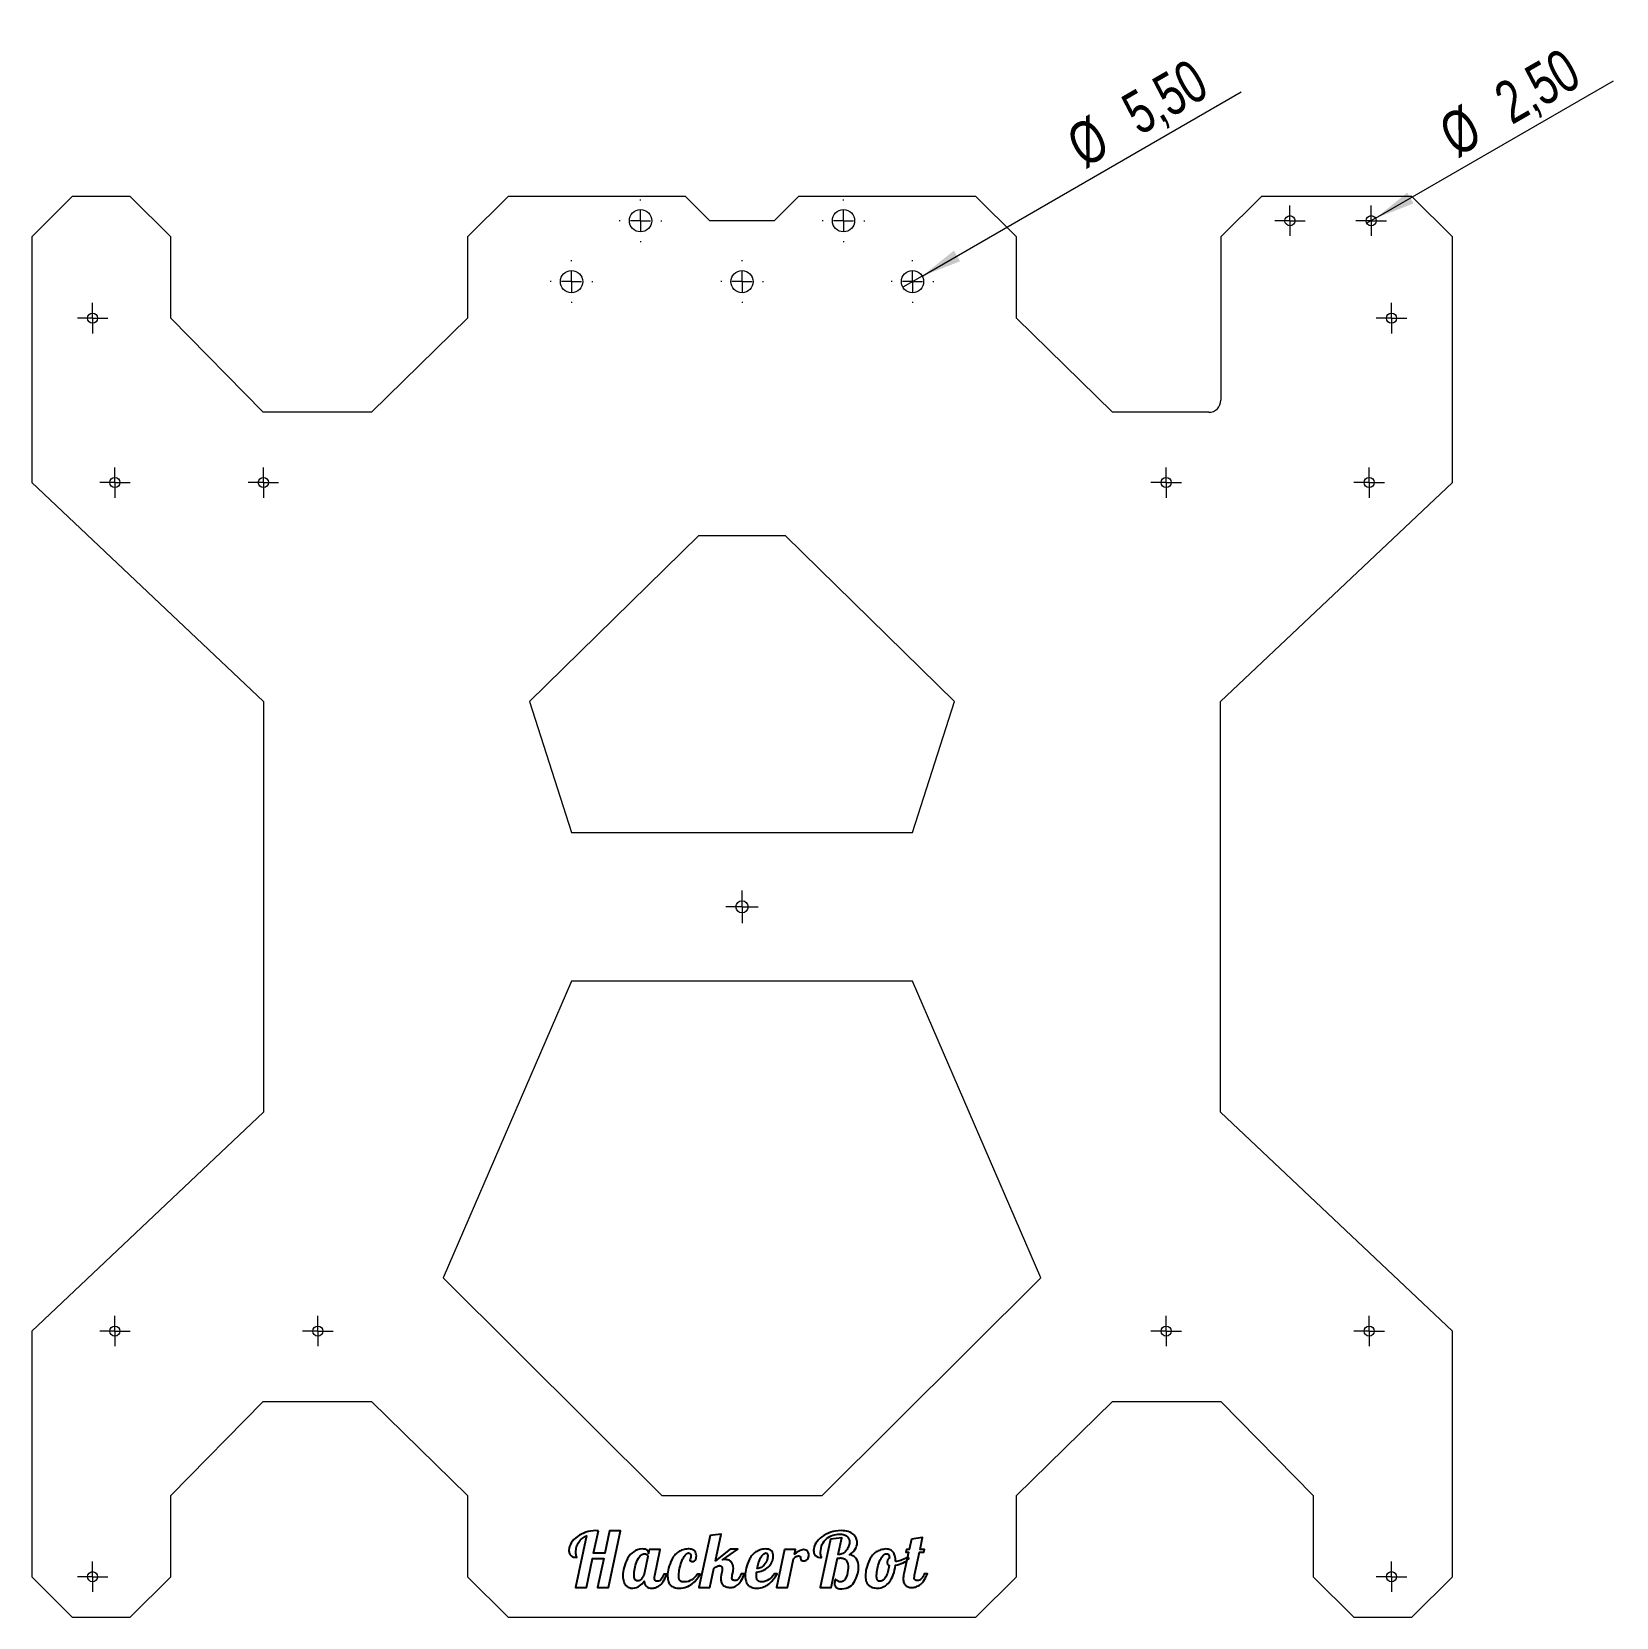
# Model space of a CAD drawing. Header units: millimetres. Extents: x 27 to 157, y 62 to 193.
import ezdxf

# ---------------------------------------------------------------- set-up
doc = ezdxf.new("R2010")
doc.units = ezdxf.units.MM
doc.styles.add('SLDTEXTSTYLE1', font='TXT', dxfattribs={"width": 0.75})
doc.dimstyles.new('SLDDIMSTYLE0', dxfattribs={"dimtxt": 3.5, "dimasz": 3.302, "dimexe": 0, "dimexo": 0.0625, "dimgap": 0.875, "dimtad": 1, "dimlfac": 3, "dimrnd": 1e-09, "dimzin": 12, "dimdsep": 46, "dimtxsty": 'SLDTEXTSTYLE1', "dimblk1": 'NONE', "dimsah": 1, "dimcen": 0, "dimadec": 0, "dimazin": 3, "dimtfac": 1, "dimtmove": 0, "dimatfit": 3, "dimldrblk": 'NONE', "dimfxl": 1, "dimfrac": 2, "dimtolj": 1, "dimtzin": 12, "dimarcsym": 0})

# ---------------------------------------------------------------- blocks, each defined once
blk = doc.blocks.new('_D')
at = {"color": 7, "linetype": 'Continuous', "lineweight": 0, "transparency": 16777216}
for q in [(156.53, 188.55), (136.27, 176.86)]:
    blk.add_line((136.99, 177.27), q, dxfattribs=at)
blk.add_solid([(136.99, 177.27), (140.11, 178.48), (139.6, 179.36)], dxfattribs=at)
at = {"color": 7, "linetype": 'Continuous', "lineweight": 0, "transparency": 16777216, "char_height": 3.5, "attachment_point": 1, "rotation": 30, "style": 'SLDTEXTSTYLE1'}
for s, insert in [('2,50', (146.43, 187.94)), ('%%c', (141.89, 185.26))]:
    blk.add_mtext(s, dxfattribs=dict(at, insert=insert))
blk = doc.blocks.new('_NONE')
blk = doc.blocks.new('_D_1')
at = {"color": 7, "linetype": 'Continuous', "lineweight": 0, "transparency": 16777216}
for q in [(125.96, 187.65), (98.17, 171.61)]:
    blk.add_line((99.76, 172.52), q, dxfattribs=at)
blk.add_solid([(99.76, 172.52), (102.87, 173.73), (102.36, 174.61)], dxfattribs=at)
at = {"color": 7, "linetype": 'Continuous', "lineweight": 0, "transparency": 16777216, "char_height": 3.5, "attachment_point": 1, "rotation": 30, "style": 'SLDTEXTSTYLE1'}
for s, insert in [('5,50', (115.85, 187.06)), ('%%c', (111.31, 184.38))]:
    blk.add_mtext(s, dxfattribs=dict(at, insert=insert))
blk = doc.blocks.new('SW_CENTERMARKSYMBOL_0')
at = {"color": 0, "linetype": 'Continuous', "lineweight": 0}
for p, q in [((0, 1.67), (0, 1.75)), ((-1.67, 0), (-1.75, 0)), ((0, 0), (-0.83, 0)), ((0, 0), (0, 0.83)), ((0, 0), (0, -0.83)), ((0, 0), (0.83, 0)), ((1.67, 0), (1.75, 0)), ((0, -1.67), (0, -1.75))]:
    blk.add_line(p, q, dxfattribs=at)
blk = doc.blocks.new('SW_CENTERMARKSYMBOL_1')
at = {"color": 0, "linetype": 'Continuous', "lineweight": 0}
for p, q in [((0, 1.67), (0, 1.75)), ((-1.67, 0), (-1.75, 0)), ((0, 0), (-0.83, 0)), ((0, 0), (0, 0.83)), ((0, 0), (0, -0.83)), ((0, 0), (0.83, 0)), ((1.67, 0), (1.75, 0)), ((0, -1.67), (0, -1.75))]:
    blk.add_line(p, q, dxfattribs=at)
blk = doc.blocks.new('SW_CENTERMARKSYMBOL_2')
at = {"color": 0, "linetype": 'Continuous', "lineweight": 0}
for p, q in [((0, 1.67), (0, 1.75)), ((-1.67, 0), (-1.75, 0)), ((0, 0), (-0.83, 0)), ((0, 0), (0, 0.83)), ((0, 0), (0, -0.83)), ((0, 0), (0.83, 0)), ((1.67, 0), (1.75, 0)), ((0, -1.67), (0, -1.75))]:
    blk.add_line(p, q, dxfattribs=at)
blk = doc.blocks.new('SW_CENTERMARKSYMBOL_3')
at = {"color": 0, "linetype": 'Continuous', "lineweight": 0}
for p, q in [((0, 1.67), (0, 1.75)), ((-1.67, 0), (-1.75, 0)), ((0, 0), (-0.83, 0)), ((0, 0), (0, 0.83)), ((0, 0), (0, -0.83)), ((0, 0), (0.83, 0)), ((1.67, 0), (1.75, 0)), ((0, -1.67), (0, -1.75))]:
    blk.add_line(p, q, dxfattribs=at)
blk = doc.blocks.new('SW_CENTERMARKSYMBOL_4')
at = {"color": 0, "linetype": 'Continuous', "lineweight": 0}
for p, q in [((0, 1.67), (0, 1.75)), ((-1.67, 0), (-1.75, 0)), ((0, 0), (-0.83, 0)), ((0, 0), (0, 0.83)), ((0, 0), (0, -0.83)), ((0, 0), (0.83, 0)), ((1.67, 0), (1.75, 0)), ((0, -1.67), (0, -1.75))]:
    blk.add_line(p, q, dxfattribs=at)
blk = doc.blocks.new('SW_CENTERMARKSYMBOL_5')
at = {"color": 0, "linetype": 'Continuous', "lineweight": 0}
for p, q in [((-0.83, 0), (-1.25, 0)), ((0, 0), (-0.83, 0)), ((0, 0.83), (0, 1.25)), ((0, 0), (0, 0.83)), ((0, 0), (0, -0.83)), ((0, 0), (0.83, 0)), ((0.83, 0), (1.25, 0)), ((0, -0.83), (0, -1.25))]:
    blk.add_line(p, q, dxfattribs=at)
blk = doc.blocks.new('SW_CENTERMARKSYMBOL_6')
at = {"color": 0, "linetype": 'Continuous', "lineweight": 0}
for p, q in [((-0.83, 0), (-1.25, 0)), ((0, 0), (-0.83, 0)), ((0, 0.83), (0, 1.25)), ((0, 0), (0, 0.83)), ((0, 0), (0, -0.83)), ((0, 0), (0.83, 0)), ((0.83, 0), (1.25, 0)), ((0, -0.83), (0, -1.25))]:
    blk.add_line(p, q, dxfattribs=at)
blk = doc.blocks.new('SW_CENTERMARKSYMBOL_7')
at = {"color": 0, "linetype": 'Continuous', "lineweight": 0}
for p, q in [((-0.83, 0), (-1.25, 0)), ((0, 0), (-0.83, 0)), ((0, 0.83), (0, 1.25)), ((0, 0), (0, 0.83)), ((0, 0), (0, -0.83)), ((0, 0), (0.83, 0)), ((0.83, 0), (1.25, 0)), ((0, -0.83), (0, -1.25))]:
    blk.add_line(p, q, dxfattribs=at)
blk = doc.blocks.new('SW_CENTERMARKSYMBOL_8')
at = {"color": 0, "linetype": 'Continuous', "lineweight": 0}
for p, q in [((0, 0.83), (0, 1.33)), ((-0.83, 0), (-1.33, 0)), ((0, 0), (-0.83, 0)), ((0, 0), (0, 0.83)), ((0, 0), (0, -0.83)), ((0, 0), (0.83, 0)), ((0.83, 0), (1.33, 0)), ((0, -0.83), (0, -1.33))]:
    blk.add_line(p, q, dxfattribs=at)
blk = doc.blocks.new('SW_CENTERMARKSYMBOL_9')
at = {"color": 0, "linetype": 'Continuous', "lineweight": 0}
for p, q in [((-0.83, 0), (-1.25, 0)), ((0, 0), (-0.83, 0)), ((0, 0.83), (0, 1.25)), ((0, 0), (0, 0.83)), ((0, 0), (0, -0.83)), ((0, 0), (0.83, 0)), ((0.83, 0), (1.25, 0)), ((0, -0.83), (0, -1.25))]:
    blk.add_line(p, q, dxfattribs=at)
blk = doc.blocks.new('SW_CENTERMARKSYMBOL_10')
at = {"color": 0, "linetype": 'Continuous', "lineweight": 0}
for p, q in [((-0.83, 0), (-1.25, 0)), ((0, 0), (-0.83, 0)), ((0, 0.83), (0, 1.25)), ((0, 0), (0, 0.83)), ((0, 0), (0, -0.83)), ((0, 0), (0.83, 0)), ((0.83, 0), (1.25, 0)), ((0, -0.83), (0, -1.25))]:
    blk.add_line(p, q, dxfattribs=at)
blk = doc.blocks.new('SW_CENTERMARKSYMBOL_11')
at = {"color": 0, "linetype": 'Continuous', "lineweight": 0}
for p, q in [((-0.83, 0), (-1.25, 0)), ((0, 0), (-0.83, 0)), ((0, 0.83), (0, 1.25)), ((0, 0), (0, 0.83)), ((0, 0), (0, -0.83)), ((0, 0), (0.83, 0)), ((0.83, 0), (1.25, 0)), ((0, -0.83), (0, -1.25))]:
    blk.add_line(p, q, dxfattribs=at)
blk = doc.blocks.new('SW_CENTERMARKSYMBOL_12')
at = {"color": 0, "linetype": 'Continuous', "lineweight": 0}
for p, q in [((-0.83, 0), (-1.25, 0)), ((0, 0), (-0.83, 0)), ((0, 0.83), (0, 1.25)), ((0, 0), (0, 0.83)), ((0, 0), (0, -0.83)), ((0, 0), (0.83, 0)), ((0.83, 0), (1.25, 0)), ((0, -0.83), (0, -1.25))]:
    blk.add_line(p, q, dxfattribs=at)
blk = doc.blocks.new('SW_CENTERMARKSYMBOL_13')
at = {"color": 0, "linetype": 'Continuous', "lineweight": 0}
for p, q in [((-0.83, 0), (-1.25, 0)), ((0, 0), (-0.83, 0)), ((0, 0.83), (0, 1.25)), ((0, 0), (0, 0.83)), ((0, 0), (0, -0.83)), ((0, 0), (0.83, 0)), ((0.83, 0), (1.25, 0)), ((0, -0.83), (0, -1.25))]:
    blk.add_line(p, q, dxfattribs=at)
blk = doc.blocks.new('SW_CENTERMARKSYMBOL_14')
at = {"color": 0, "linetype": 'Continuous', "lineweight": 0}
for p, q in [((-0.83, 0), (-1.25, 0)), ((0, 0), (-0.83, 0)), ((0, 0.83), (0, 1.25)), ((0, 0), (0, 0.83)), ((0, 0), (0, -0.83)), ((0, 0), (0.83, 0)), ((0.83, 0), (1.25, 0)), ((0, -0.83), (0, -1.25))]:
    blk.add_line(p, q, dxfattribs=at)
blk = doc.blocks.new('SW_CENTERMARKSYMBOL_15')
at = {"color": 0, "linetype": 'Continuous', "lineweight": 0}
for p, q in [((-0.83, 0), (-1.25, 0)), ((0, 0), (-0.83, 0)), ((0, 0.83), (0, 1.25)), ((0, 0), (0, 0.83)), ((0, 0), (0, -0.83)), ((0, 0), (0.83, 0)), ((0.83, 0), (1.25, 0)), ((0, -0.83), (0, -1.25))]:
    blk.add_line(p, q, dxfattribs=at)
blk = doc.blocks.new('SW_CENTERMARKSYMBOL_16')
at = {"color": 0, "linetype": 'Continuous', "lineweight": 0}
for p, q in [((-0.83, 0), (-1.25, 0)), ((0, 0), (-0.83, 0)), ((0, 0.83), (0, 1.25)), ((0, 0), (0, 0.83)), ((0, 0), (0, -0.83)), ((0, 0), (0.83, 0)), ((0.83, 0), (1.25, 0)), ((0, -0.83), (0, -1.25))]:
    blk.add_line(p, q, dxfattribs=at)
blk = doc.blocks.new('SW_CENTERMARKSYMBOL_17')
at = {"color": 0, "linetype": 'Continuous', "lineweight": 0}
for p, q in [((-0.83, 0), (-1.25, 0)), ((0, 0), (-0.83, 0)), ((0, 0.83), (0, 1.25)), ((0, 0), (0, 0.83)), ((0, 0), (0, -0.83)), ((0, 0), (0.83, 0)), ((0.83, 0), (1.25, 0)), ((0, -0.83), (0, -1.25))]:
    blk.add_line(p, q, dxfattribs=at)
blk = doc.blocks.new('SW_CENTERMARKSYMBOL_18')
at = {"color": 0, "linetype": 'Continuous', "lineweight": 0}
for p, q in [((-0.83, 0), (-1.25, 0)), ((0, 0), (-0.83, 0)), ((0, 0.83), (0, 1.25)), ((0, 0), (0, 0.83)), ((0, 0), (0, -0.83)), ((0, 0), (0.83, 0)), ((0.83, 0), (1.25, 0)), ((0, -0.83), (0, -1.25))]:
    blk.add_line(p, q, dxfattribs=at)
blk = doc.blocks.new('SW_CENTERMARKSYMBOL_19')
at = {"color": 0, "linetype": 'Continuous', "lineweight": 0}
for p, q in [((-0.83, 0), (-1.25, 0)), ((0, 0), (-0.83, 0)), ((0, 0.83), (0, 1.25)), ((0, 0), (0, 0.83)), ((0, 0), (0, -0.83)), ((0, 0), (0.83, 0)), ((0.83, 0), (1.25, 0)), ((0, -0.83), (0, -1.25))]:
    blk.add_line(p, q, dxfattribs=at)

msp = doc.modelspace()

# ---------------------------------------------------------------- linework, layer by layer
at = {"color": 7, "linetype": 'Continuous', "lineweight": 15}
for p, q in [((29.9644, 179.0642), (26.6311, 175.7309)), ((34.7251, 179.0642), (29.9644, 179.0642)), ((38.0584, 175.7309), (34.7251, 179.0642)), ((65.766, 179.0642), (62.4326, 175.7309)), ((80.3341, 179.0642), (65.766, 179.0642)), ((82.3341, 177.0642), (80.3341, 179.0642)), ((89.5948, 179.0642), (87.5948, 177.0642)), ((104.1629, 179.0642), (89.5948, 179.0642)), ((107.4963, 175.7309), (104.1629, 179.0642)), ((127.6253, 179.0642), (124.292, 175.7309)), ((139.9644, 179.0642), (127.6253, 179.0642)), ((143.2978, 175.7309), (139.9644, 179.0642)), ((87.5948, 177.0642), (82.3341, 177.0642)), ((26.6311, 175.7309), (26.6311, 155.5642)), ((38.0584, 169.0642), (38.0584, 175.7309)), ((62.4326, 175.7309), (62.4326, 169.0642)), ((107.4963, 169.0642), (107.4963, 175.7309)), ((124.292, 175.7309), (124.292, 162.3333)), ((143.2978, 155.5642), (143.2978, 175.7309)), ((45.6369, 161.3333), (38.0584, 169.0642)), ((62.4326, 169.0642), (54.5462, 161.3333)), ((115.3826, 161.3333), (107.4963, 169.0642)), ((54.5462, 161.3333), (45.6369, 161.3333)), ((123.292, 161.3333), (115.3826, 161.3333)), ((26.6311, 155.5642), (45.658, 137.6012)), ((124.2709, 137.6012), (143.2978, 155.5642)), ((81.3808, 151.1919), (67.5168, 137.6012)), ((88.5481, 151.1919), (81.3808, 151.1919)), ((102.4121, 137.6012), (88.5481, 151.1919)), ((45.658, 137.6012), (45.658, 103.8605)), ((67.5168, 137.6012), (70.9644, 126.8265)), ((98.9644, 126.8265), (102.4121, 137.6012)), ((124.2709, 103.8605), (124.2709, 137.6012)), ((70.9644, 126.8265), (98.9644, 126.8265)), ((70.9644, 114.6352), (60.4138, 90.2698)), ((98.9644, 114.6352), (70.9644, 114.6352)), ((109.515, 90.2698), (98.9644, 114.6352)), ((45.658, 103.8605), (26.6311, 85.8975)), ((143.2978, 85.8975), (124.2709, 103.8605)), ((60.4138, 90.2698), (78.3825, 72.3975)), ((91.5464, 72.3975), (109.515, 90.2698)), ((26.6311, 85.8975), (26.6311, 65.7309)), ((143.2978, 65.7309), (143.2978, 85.8975)), ((38.0584, 72.3975), (45.6369, 80.1284)), ((45.6369, 80.1284), (54.5462, 80.1284)), ((54.5462, 80.1284), (62.4326, 72.3975)), ((107.4963, 72.3975), (115.3826, 80.1284)), ((115.3826, 80.1284), (124.292, 80.1284)), ((124.292, 80.1284), (131.8705, 72.3975)), ((38.0584, 65.7309), (38.0584, 72.3975)), ((62.4326, 72.3975), (62.4326, 65.7309)), ((78.3825, 72.3975), (91.5464, 72.3975)), ((107.4963, 65.7309), (107.4963, 72.3975)), ((131.8705, 72.3975), (131.8705, 65.7309)), ((26.6311, 65.7309), (29.9644, 62.3975)), ((34.7251, 62.3975), (38.0584, 65.7309)), ((62.4326, 65.7309), (65.766, 62.3975)), ((104.1629, 62.3975), (107.4963, 65.7309)), ((131.8705, 65.7309), (135.2038, 62.3975)), ((139.9644, 62.3975), (143.2978, 65.7309)), ((29.9644, 62.3975), (34.7251, 62.3975)), ((65.766, 62.3975), (104.1629, 62.3975)), ((135.2038, 62.3975), (139.9644, 62.3975))]:
    msp.add_line(p, q, dxfattribs=at)
at = {"color": 7, "linetype": 'Continuous', "flags": 128}
for points in [[(73.1783, 69.5005), (73.0559, 69.5082), (72.9287, 69.5118), (72.9287, 69.5118), (72.7267, 69.4991), (72.5293, 69.473), (72.3363, 69.4324), (72.1487, 69.3774), (71.9665, 69.3089), (71.7889, 69.2268), (71.6167, 69.1303), (71.4489, 69.0194), (71.2938, 68.8995), (71.1577, 68.7741), (71.0413, 68.6434), (70.9448, 68.5072), (70.8673, 68.3665), (70.8087, 68.2204), (70.7699, 68.0689), (70.751, 67.912), (70.751, 67.912), (70.7537, 67.8327), (70.7618, 67.7596), (70.7753, 67.6929), (70.7933, 67.6316), (70.8177, 67.5766), (70.8465, 67.5279), (70.8799, 67.4846), (70.9196, 67.4476), (71.0134, 67.3881), (71.1261, 67.3466), (71.2569, 67.3223), (71.4074, 67.3151), (71.4074, 67.3151), (71.4011, 67.3349), (71.3912, 67.3601), (71.3786, 67.3908), (71.3615, 67.4278), (71.3452, 67.4765), (71.3335, 67.5432), (71.3254, 67.6289), (71.3209, 67.7335), (71.3209, 67.7335), (71.3254, 67.8534), (71.3362, 67.9697), (71.3542, 68.0807), (71.3795, 68.1871), (71.412, 68.289), (71.4516, 68.3864), (71.4976, 68.4783), (71.5508, 68.5667), (71.6103, 68.6497), (71.6762, 68.7272), (71.7483, 68.7994), (71.8259, 68.8661), (71.9088, 68.9283), (71.9972, 68.9842), (72.0919, 69.0356), (72.1929, 69.0816), (72.1929, 69.0816), (71.2903, 64.8451), (71.2903, 64.8451), (72.1873, 64.8451), (72.1873, 64.8451), (72.6859, 67.2114), (72.6859, 67.2114), (73.6022, 67.2114), (73.6022, 67.2114), (73.1036, 64.8451), (73.1036, 64.8451), (74.0011, 64.8451), (74.0011, 64.8451), (74.9922, 69.5005), (74.9922, 69.5005), (74.0946, 69.5005), (74.0946, 69.5005), (73.6957, 67.6658), (73.6957, 67.6658), (72.7794, 67.6658), (72.7794, 67.6658), (73.1784, 69.5005)], [(83.9926, 67.9815), (82.7897, 67.0368), (82.7897, 67.0368), (83.2572, 69.2241), (83.2572, 69.2241), (82.3347, 69.0998), (82.3347, 69.0998), (81.4309, 64.8379), (81.4309, 64.8379), (82.3285, 64.8379), (82.3285, 64.8379), (82.6526, 66.4034), (82.6526, 66.4034), (82.7151, 66.4557), (82.7764, 66.5026), (82.836, 66.5422), (82.8946, 66.5747), (82.9514, 66.6009), (83.0073, 66.6198), (83.0614, 66.6324), (83.1137, 66.6378), (83.1137, 66.6378), (83.1687, 66.6297), (83.2156, 66.6135), (83.2544, 66.5882), (83.2868, 66.5549), (83.3103, 66.5116), (83.3274, 66.4611), (83.3364, 66.4016), (83.3373, 66.333), (83.3373, 66.333), (83.3319, 66.2212), (83.313, 66.0986), (83.313, 66.0986), (83.2634, 65.852), (83.2634, 65.852), (83.2372, 65.6801), (83.2273, 65.5223), (83.2273, 65.5223), (83.2318, 65.4412), (83.2418, 65.3663), (83.258, 65.2951), (83.2805, 65.2302), (83.3085, 65.1697), (83.3427, 65.1147), (83.3833, 65.0651), (83.4293, 65.02), (83.4816, 64.9804), (83.5393, 64.9452), (83.6034, 64.9154), (83.6737, 64.8911), (83.7504, 64.8722), (83.8324, 64.8577), (83.9208, 64.8487), (84.0146, 64.8451), (84.0146, 64.8451), (84.0723, 64.8424), (84.1336, 64.846), (84.1976, 64.8577), (84.2653, 64.8767), (84.3347, 64.9019), (84.4077, 64.9353), (84.4835, 64.975), (84.5628, 65.0228), (84.6422, 65.0823), (84.7207, 65.1589), (84.7973, 65.2518), (84.8731, 65.3627), (84.947, 65.4899), (85.02, 65.6333), (85.0913, 65.7947), (85.1616, 65.9723), (85.1616, 65.9723), (84.9003, 65.9726), (84.9003, 65.9726), (84.8505, 65.8533), (84.7991, 65.746), (84.745, 65.6522), (84.6891, 65.5701), (84.6269, 65.5034), (84.5547, 65.4556), (84.4709, 65.4258), (84.3762, 65.415), (84.3762, 65.415), (84.3113, 65.4204), (84.2571, 65.434), (84.2139, 65.4547), (84.1823, 65.4845), (84.1598, 65.5196), (84.1435, 65.5593), (84.1345, 65.6017), (84.1327, 65.6486), (84.1327, 65.6486), (84.1435, 65.7523), (84.1643, 65.8515), (84.1643, 65.8515), (84.2333, 66.169), (84.2333, 66.169), (84.249, 66.2915), (84.2535, 66.4097), (84.2535, 66.4097), (84.2436, 66.5576), (84.2121, 66.6937), (84.1589, 66.8164), (84.084, 66.9264), (84.0389, 66.9751), (83.9875, 67.0175), (83.9316, 67.0535), (83.8703, 67.0842), (83.8027, 67.1076), (83.7296, 67.1257), (83.6521, 67.1365), (83.5682, 67.1419), (83.5682, 67.1419), (83.4654, 67.1347), (83.3626, 67.1176), (83.3626, 67.1176), (84.6097, 67.9815), (84.6097, 67.9815), (83.9926, 67.9815)], [(92.2338, 68.8079), (91.386, 64.8379), (91.386, 64.8379), (92.2837, 64.8379), (92.2837, 64.8379), (92.7952, 67.2501), (92.7952, 67.2501), (92.8802, 67.2582), (92.9614, 67.2637), (93.0317, 67.2673), (93.0813, 67.2682), (93.0813, 67.2682), (93.1625, 67.2628), (93.2364, 67.2501), (93.305, 67.2312), (93.3663, 67.2059), (93.4213, 67.1726), (93.47, 67.1329), (93.5124, 67.0869), (93.5485, 67.0337), (93.6053, 66.9138), (93.6458, 66.7794), (93.6684, 66.6315), (93.6738, 66.4683), (93.6738, 66.4683), (93.6639, 66.269), (93.6368, 66.0742), (93.5917, 65.883), (93.5295, 65.6955), (93.4907, 65.608), (93.4457, 65.5314), (93.3952, 65.4664), (93.3383, 65.4114), (93.2752, 65.3672), (93.2067, 65.3339), (93.1318, 65.3113), (93.0507, 65.2996), (93.0507, 65.2996), (92.9984, 65.3023), (92.947, 65.3122), (92.8965, 65.3285), (92.8469, 65.3519), (92.7964, 65.3835), (92.745, 65.424), (92.69, 65.4727), (92.6341, 65.5305), (92.6341, 65.5305), (92.598, 65.4249), (92.5727, 65.3294), (92.5583, 65.2446), (92.5538, 65.1688), (92.5538, 65.1688), (92.5601, 65.1057), (92.5718, 65.0471), (92.589, 64.9948), (92.6124, 64.947), (92.6413, 64.9055), (92.6755, 64.8695), (92.7152, 64.8379), (92.7612, 64.8126), (92.8595, 64.7739), (92.9605, 64.7468), (93.0633, 64.7324), (93.1688, 64.7297), (93.1688, 64.7297), (93.3537, 64.7522), (93.5232, 64.7919), (93.6792, 64.8487), (93.8208, 64.9245), (93.947, 65.0164), (94.0589, 65.1265), (94.1572, 65.2536), (94.2401, 65.3988), (94.3114, 65.5512), (94.3727, 65.7), (94.4241, 65.8461), (94.4656, 65.9895), (94.4971, 66.1292), (94.5188, 66.2663), (94.5305, 66.3998), (94.5323, 66.5305), (94.5323, 66.5305), (94.5233, 66.71), (94.4917, 66.8777), (94.4385, 67.0337), (94.3628, 67.178), (94.3159, 67.2438), (94.2627, 67.3042), (94.2022, 67.3583), (94.1355, 67.4061), (94.0607, 67.4485), (93.9795, 67.4846), (93.8911, 67.5143), (93.7964, 67.5378), (93.7964, 67.5378), (93.9389, 67.6325), (94.0643, 67.738), (94.1698, 67.8543), (94.2581, 67.9815), (94.3276, 68.1149), (94.3772, 68.2502), (94.4069, 68.3873), (94.4169, 68.527), (94.4169, 68.527), (94.4124, 68.6244), (94.3979, 68.7182), (94.3736, 68.8093), (94.3393, 68.8968), (94.2942, 68.9806), (94.2383, 69.0609), (94.1734, 69.1375), (94.0976, 69.2115), (94.012, 69.2791), (93.9146, 69.3377), (93.8055, 69.3882), (93.6855, 69.4297), (93.5548, 69.4631), (93.4123, 69.4883), (93.259, 69.5046), (93.094, 69.5118), (93.094, 69.5118), (92.8703, 69.4991), (92.6539, 69.4721), (92.4465, 69.4315), (92.2472, 69.3765), (92.0551, 69.3062), (91.8721, 69.2223), (91.6962, 69.1249), (91.5294, 69.0122), (91.3761, 68.8895), (91.2417, 68.7615), (91.1272, 68.6271), (91.0325, 68.4874), (90.9568, 68.3413), (90.9009, 68.1889), (90.8639, 68.0311), (90.8467, 67.8678), (90.8467, 67.8678), (90.8504, 67.7948), (90.8585, 67.7263), (90.8729, 67.664), (90.8918, 67.6072), (90.9171, 67.5558), (90.9468, 67.5098), (90.982, 67.4693), (91.0226, 67.4341), (91.1173, 67.3782), (91.2291, 67.3394), (91.3581, 67.316), (91.5032, 67.3096), (91.5032, 67.3096), (91.4969, 67.3286), (91.487, 67.3529), (91.4735, 67.3827), (91.4572, 67.4179), (91.441, 67.4657), (91.4293, 67.5315), (91.4212, 67.6153), (91.4167, 67.7181), (91.4167, 67.7181), (91.4311, 67.9039), (91.4591, 68.078), (91.5005, 68.2385), (91.5573, 68.3882), (91.6268, 68.5243), (91.7106, 68.6488), (91.808, 68.7606), (91.9199, 68.8598), (92.0398, 68.9473), (92.1633, 69.023), (92.2905, 69.0861), (92.4203, 69.1384), (92.5529, 69.179), (92.6882, 69.2079), (92.827, 69.225), (92.9695, 69.2304), (92.9695, 69.2304), (93.075, 69.2259), (93.1733, 69.2151), (93.2635, 69.198), (93.3465, 69.1754), (93.4213, 69.1475), (93.4889, 69.1132), (93.5485, 69.0735), (93.6008, 69.0275), (93.6458, 68.9779), (93.6846, 68.9256), (93.718, 68.8706), (93.7441, 68.8138), (93.7649, 68.7534), (93.7793, 68.6912), (93.7874, 68.6262), (93.7892, 68.5586), (93.7892, 68.5586), (93.7829, 68.4675), (93.7694, 68.3773), (93.7486, 68.2899), (93.7198, 68.2042), (93.6828, 68.1203), (93.6395, 68.0383), (93.5881, 67.958), (93.5286, 67.8796), (93.4637, 67.8065), (93.3943, 67.7425), (93.3212, 67.6875), (93.2446, 67.6424), (93.1634, 67.6054), (93.0777, 67.5775), (92.9885, 67.5594), (92.8947, 67.5495), (92.8947, 67.5495), (92.8581, 67.5504), (92.8581, 67.5504), (93.1501, 68.9324), (93.1501, 68.9324), (92.2338, 68.8079)], [(77.3466, 67.9758), (77.2781, 67.6454), (77.2781, 67.6454), (77.2781, 67.6891), (77.2781, 67.6891), (77.2715, 67.7551), (77.2489, 67.8146), (77.212, 67.8687), (77.1588, 67.9156), (77.0893, 67.9544), (77.0019, 67.9824), (76.8963, 68.0004), (76.7728, 68.0067), (76.7728, 68.0067), (76.5771, 67.9815), (76.3941, 67.9364), (76.2236, 67.8696), (76.0667, 67.7822), (75.9233, 67.674), (75.7917, 67.5441), (75.6735, 67.3944), (75.5689, 67.2231), (75.477, 67.0418), (75.3967, 66.8615), (75.33, 66.682), (75.275, 66.5044), (75.2317, 66.3258), (75.201, 66.1491), (75.183, 65.9732), (75.1776, 65.7983), (75.1776, 65.7983), (75.1839, 65.6648), (75.1974, 65.5413), (75.2191, 65.4285), (75.247, 65.3248), (75.2822, 65.232), (75.3246, 65.149), (75.3742, 65.076), (75.431, 65.0128), (75.4932, 64.9587), (75.5572, 64.9118), (75.6249, 64.8731), (75.6943, 64.8406), (75.7673, 64.8162), (75.8422, 64.8), (75.9206, 64.7901), (76.0009, 64.7883), (76.0009, 64.7883), (76.1596, 64.8027), (76.3048, 64.8379), (76.4382, 64.8929), (76.5582, 64.9677), (76.6664, 65.0561), (76.7647, 65.1517), (76.8522, 65.2536), (76.9288, 65.3618), (76.9288, 65.3618), (76.9514, 65.2293), (76.991, 65.1147), (77.046, 65.0155), (77.1173, 64.9344), (77.203, 64.8713), (77.3021, 64.8253), (77.414, 64.7982), (77.5393, 64.7883), (77.5393, 64.7883), (77.6069, 64.7865), (77.6782, 64.7919), (77.7512, 64.8045), (77.827, 64.8262), (77.9063, 64.8541), (77.9875, 64.8902), (78.0723, 64.9335), (78.1588, 64.9849), (78.2463, 65.048), (78.3311, 65.1274), (78.4131, 65.2238), (78.4943, 65.3366), (78.5718, 65.4646), (78.6476, 65.6098), (78.7206, 65.7721), (78.7919, 65.9498), (78.7919, 65.9498), (78.5309, 65.9506), (78.5309, 65.9506), (78.4916, 65.8325), (78.4465, 65.7234), (78.3933, 65.6242), (78.3338, 65.5341), (78.267, 65.4583), (78.194, 65.4042), (78.1128, 65.369), (78.0254, 65.3555), (78.0254, 65.3555), (77.9649, 65.3609), (77.9126, 65.3735), (77.8685, 65.3952), (77.8324, 65.4258), (77.8044, 65.4637), (77.7846, 65.5097), (77.7738, 65.5647), (77.7702, 65.6278), (77.7702, 65.6278), (77.7756, 65.7198), (77.7954, 65.8298), (77.7954, 65.8298), (78.2442, 67.9758), (78.2442, 67.9758), (77.3466, 67.9758)], [(80.6824, 67.0569), (80.7377, 67.0238), (80.7927, 67.0003), (80.845, 66.9859), (80.8955, 66.9814), (80.8955, 66.9814), (80.9595, 66.9886), (81.0182, 67.0103), (81.0714, 67.0454), (81.1192, 67.095), (81.1588, 67.159), (81.1877, 67.2366), (81.2057, 67.3295), (81.2129, 67.4368), (81.2129, 67.4368), (81.2075, 67.545), (81.1832, 67.6469), (81.1408, 67.7425), (81.0786, 67.8309), (81.0389, 67.8705), (80.9911, 67.9057), (80.9352, 67.9364), (80.8721, 67.9607), (80.7999, 67.9806), (80.7206, 67.9959), (80.6322, 68.0058), (80.5366, 68.0103), (80.5366, 68.0103), (80.4212, 67.9986), (80.3103, 67.9815), (80.203, 67.9589), (80.1011, 67.931), (80.0037, 67.8976), (79.9099, 67.8579), (79.8206, 67.8137), (79.7358, 67.7641), (79.6556, 67.7082), (79.5798, 67.6478), (79.5086, 67.5811), (79.4419, 67.5089), (79.3787, 67.4323), (79.321, 67.3493), (79.2669, 67.2609), (79.2173, 67.1672), (79.129, 66.976), (79.0532, 66.7902), (78.9892, 66.609), (78.9378, 66.4322), (78.8981, 66.2609), (78.871, 66.0941), (78.8566, 65.9317), (78.8539, 65.7739), (78.8539, 65.7739), (78.8593, 65.6468), (78.8729, 65.5295), (78.8936, 65.4204), (78.9224, 65.3212), (78.9594, 65.2311), (79.0045, 65.1499), (79.0577, 65.0787), (79.1181, 65.0155), (79.1858, 64.9605), (79.2588, 64.9136), (79.3382, 64.874), (79.4229, 64.8415), (79.514, 64.8171), (79.6105, 64.8), (79.7124, 64.7901), (79.8206, 64.7874), (79.8206, 64.7874), (79.9739, 64.7964), (80.1209, 64.8162), (80.2607, 64.846), (80.3932, 64.8857), (80.5195, 64.9353), (80.6394, 64.9948), (80.7521, 65.0642), (80.8586, 65.1445), (81.0551, 65.3212), (81.2328, 65.5133), (81.3906, 65.718), (81.5304, 65.9381), (81.5304, 65.9381), (81.3189, 65.9384), (81.3189, 65.9384), (81.2066, 65.8055), (81.0903, 65.6865), (80.9704, 65.5782), (80.8459, 65.4836), (80.7125, 65.4051), (80.5655, 65.3483), (80.4023, 65.3131), (80.2255, 65.2996), (80.2255, 65.2996), (80.1182, 65.3032), (80.0262, 65.3221), (79.9478, 65.3555), (79.8837, 65.4033), (79.8567, 65.4349), (79.8341, 65.4718), (79.8143, 65.516), (79.799, 65.5665), (79.7863, 65.6224), (79.7773, 65.6856), (79.7719, 65.755), (79.7701, 65.8307), (79.7701, 65.8307), (79.7764, 65.9741), (79.7909, 66.1193), (79.8116, 66.2654), (79.8405, 66.4124), (79.8756, 66.5612), (79.918, 66.7109), (79.9685, 66.8624), (80.0253, 67.0148), (80.0866, 67.159), (80.1507, 67.2862), (80.2174, 67.3953), (80.2859, 67.4864), (80.3563, 67.5603), (80.4284, 67.6171), (80.5033, 67.6559), (80.5808, 67.6767), (80.5808, 67.6767), (80.6223, 67.6704), (80.6593, 67.6568), (80.689, 67.6352), (80.7143, 67.6072), (80.7332, 67.5712), (80.7476, 67.5279), (80.7548, 67.4765), (80.7576, 67.4188), (80.7576, 67.4188), (80.753, 67.3349), (80.7386, 67.2456), (80.7152, 67.15), (80.6818, 67.0481), (80.6818, 67.0481), (80.6824, 67.0569)], [(86.1417, 65.8518), (86.1453, 65.9777), (86.1534, 66.1139), (86.1534, 66.1139), (86.2905, 66.1292), (86.4221, 66.1545), (86.5493, 66.1887), (86.6719, 66.2338), (86.7891, 66.2879), (86.901, 66.352), (87.0083, 66.425), (87.1102, 66.5089), (87.204, 66.6009), (87.2851, 66.6982), (87.3555, 66.8019), (87.4132, 66.9111), (87.4592, 67.0265), (87.4934, 67.1482), (87.516, 67.2763), (87.5268, 67.4097), (87.5268, 67.4097), (87.5223, 67.5261), (87.4988, 67.6343), (87.4583, 67.7344), (87.3987, 67.8255), (87.3609, 67.866), (87.3149, 67.9021), (87.2608, 67.9328), (87.1994, 67.958), (87.1291, 67.9779), (87.0525, 67.9932), (86.9668, 68.0031), (86.8739, 68.0076), (86.8739, 68.0076), (86.7612, 67.9959), (86.6521, 67.9788), (86.5484, 67.9562), (86.4483, 67.9283), (86.3518, 67.8949), (86.2607, 67.8561), (86.1732, 67.8119), (86.0903, 67.7623), (86.0118, 67.7073), (85.9379, 67.646), (85.8675, 67.5802), (85.8017, 67.5089), (85.7404, 67.4314), (85.6836, 67.3493), (85.6304, 67.2609), (85.5817, 67.1681), (85.4951, 66.9787), (85.4203, 66.7938), (85.358, 66.6144), (85.3075, 66.4403), (85.2688, 66.2708), (85.2426, 66.1058), (85.2282, 65.9462), (85.2255, 65.792), (85.2255, 65.792), (85.2309, 65.6621), (85.2444, 65.5413), (85.2651, 65.4304), (85.294, 65.3294), (85.331, 65.2374), (85.3761, 65.1544), (85.4293, 65.0814), (85.4897, 65.0173), (85.5573, 64.9623), (85.6304, 64.9145), (85.7097, 64.8749), (85.7945, 64.8424), (85.8847, 64.8171), (85.9802, 64.8), (86.0822, 64.7901), (86.1895, 64.7874), (86.1895, 64.7874), (86.3346, 64.7964), (86.4744, 64.8162), (86.6079, 64.846), (86.735, 64.8857), (86.8568, 64.9362), (86.9722, 64.9966), (87.0813, 65.0669), (87.1841, 65.1481), (87.3753, 65.3285), (87.5493, 65.5241), (87.7053, 65.7361), (87.8442, 65.9633), (87.8442, 65.9633), (87.6328, 65.9636), (87.6328, 65.9636), (87.5214, 65.8262), (87.4069, 65.7018), (87.2887, 65.59), (87.1679, 65.4908), (87.0389, 65.4096), (86.8964, 65.351), (86.7413, 65.314), (86.5736, 65.2996), (86.5736, 65.2996), (86.4726, 65.3032), (86.3842, 65.323), (86.3103, 65.3573), (86.249, 65.4078), (86.2237, 65.4403), (86.2021, 65.479), (86.1831, 65.5241), (86.1687, 65.5764), (86.157, 65.6351), (86.148, 65.7009), (86.1435, 65.773), (86.1417, 65.8515), (86.1417, 65.8515), (86.1417, 65.8518)], [(88.4563, 67.9539), (87.7956, 64.8451), (87.7956, 64.8451), (88.6932, 64.8451), (88.6932, 64.8451), (89.1919, 67.2067), (89.1919, 67.2067), (89.3022, 67.3033), (89.4068, 67.3782), (89.46, 67.4061), (89.5186, 67.426), (89.5799, 67.4377), (89.6467, 67.4422), (89.6467, 67.4422), (89.6963, 67.4197), (89.7332, 67.3782), (89.7567, 67.3178), (89.7666, 67.2375), (89.772, 67.1951), (89.7846, 67.1572), (89.8036, 67.1248), (89.8306, 67.0968), (89.864, 67.0734), (89.9055, 67.0544), (89.9533, 67.0409), (90.0083, 67.0319), (90.0083, 67.0319), (90.1147, 67.0436), (90.2067, 67.0725), (90.2842, 67.1167), (90.3464, 67.1771), (90.3951, 67.2483), (90.4294, 67.3232), (90.4501, 67.4025), (90.4565, 67.4855), (90.4565, 67.4855), (90.4492, 67.5748), (90.4294, 67.6586), (90.3942, 67.7362), (90.3464, 67.8083), (90.2851, 67.8687), (90.2121, 67.9138), (90.1255, 67.9418), (90.0263, 67.9535), (90.0263, 67.9535), (89.9172, 67.9436), (89.8135, 67.9192), (89.7134, 67.8814), (89.6187, 67.83), (89.4402, 67.7064), (89.2724, 67.5666), (89.2724, 67.5666), (89.3539, 67.9539), (89.3539, 67.9539), (88.4564, 67.9539)], [(96.7814, 68.0067), (96.6666, 67.9941), (96.5566, 67.977), (96.4502, 67.9544), (96.3483, 67.9265), (96.2509, 67.8931), (96.158, 67.8534), (96.0696, 67.8092), (95.9858, 67.7596), (95.9055, 67.7037), (95.8298, 67.6433), (95.7585, 67.5766), (95.6909, 67.5044), (95.6287, 67.4278), (95.57, 67.3448), (95.5159, 67.2564), (95.4663, 67.1627), (95.378, 66.9724), (95.3013, 66.7866), (95.2373, 66.6063), (95.185, 66.4304), (95.1453, 66.26), (95.1183, 66.095), (95.1029, 65.9344), (95.1002, 65.7784), (95.1002, 65.7784), (95.1065, 65.6504), (95.1201, 65.5323), (95.1426, 65.4231), (95.1733, 65.3239), (95.212, 65.2329), (95.2589, 65.1517), (95.3139, 65.0796), (95.3771, 65.0173), (95.4474, 64.9632), (95.5223, 64.9163), (95.6025, 64.8776), (95.6882, 64.8451), (95.7793, 64.8208), (95.8757, 64.8036), (95.9767, 64.7937), (96.0832, 64.791), (96.0832, 64.791), (96.2247, 64.8009), (96.3609, 64.8262), (96.4917, 64.8667), (96.617, 64.9227), (96.7369, 64.993), (96.8515, 65.0796), (96.9606, 65.1806), (97.0643, 65.2978), (97.1608, 65.4285), (97.2464, 65.5701), (97.3231, 65.7243), (97.3889, 65.8912), (97.4457, 66.0688), (97.4917, 66.2582), (97.5287, 66.4602), (97.5548, 66.6739), (97.5548, 66.6739), (97.7244, 66.7073), (97.8858, 66.7505), (98.0409, 66.8038), (98.1888, 66.866), (98.3259, 66.9372), (98.4503, 67.0157), (98.5612, 67.1013), (98.6586, 67.1942), (98.6586, 67.1942), (98.6026, 67.3639), (98.6026, 67.3639), (98.4945, 67.2925), (98.38, 67.2258), (98.2582, 67.1627), (98.1293, 67.1049), (97.9994, 67.0553), (97.8759, 67.0202), (97.7559, 66.9967), (97.6423, 66.9877), (97.6423, 66.9877), (97.6108, 66.9895), (97.5738, 67.0003), (97.5738, 67.0003), (97.5711, 67.1212), (97.5621, 67.2339), (97.5467, 67.3394), (97.5251, 67.4368), (97.4971, 67.527), (97.4629, 67.609), (97.4232, 67.683), (97.3763, 67.7497), (97.324, 67.8092), (97.2654, 67.8606), (97.1995, 67.9039), (97.1283, 67.94), (97.0508, 67.9679), (96.9669, 67.9878), (96.8776, 68.0004), (96.7811, 68.0058), (96.7811, 68.0058), (96.7815, 68.0067)], [(98.8713, 68.8113), (98.6827, 67.9544), (98.6827, 67.9544), (98.4752, 67.9544), (98.4752, 67.9544), (98.4249, 67.7308), (98.4249, 67.7308), (98.6324, 67.7308), (98.6324, 67.7308), (98.2551, 65.9673), (98.2551, 65.9673), (98.2328, 65.856), (98.2175, 65.7514), (98.2084, 65.6522), (98.2048, 65.5593), (98.2048, 65.5593), (98.2093, 65.4691), (98.2193, 65.3844), (98.2355, 65.3068), (98.2571, 65.2356), (98.2842, 65.1697), (98.3167, 65.1111), (98.3554, 65.0588), (98.3996, 65.0128), (98.4997, 64.9389), (98.6133, 64.8857), (98.7387, 64.855), (98.8776, 64.8451), (98.8776, 64.8451), (98.947, 64.8433), (99.0191, 64.8478), (99.0958, 64.8604), (99.1751, 64.8803), (99.2572, 64.9073), (99.3438, 64.9425), (99.4331, 64.984), (99.5259, 65.0336), (99.6188, 65.0949), (99.709, 65.1715), (99.7965, 65.2644), (99.8812, 65.3726), (99.9624, 65.4971), (100.0399, 65.6378), (100.1157, 65.7947), (100.1878, 65.9669), (100.1878, 65.9669), (99.9268, 65.9673), (99.9268, 65.9673), (99.8848, 65.8524), (99.8334, 65.7478), (99.7721, 65.6549), (99.7018, 65.5728), (99.6242, 65.5052), (99.5422, 65.4565), (99.4565, 65.4267), (99.3654, 65.415), (99.3654, 65.415), (99.3041, 65.4168), (99.2518, 65.4258), (99.2076, 65.4421), (99.1724, 65.4646), (99.1445, 65.4953), (99.1255, 65.5368), (99.1138, 65.5864), (99.1102, 65.6468), (99.1102, 65.6468), (99.1156, 65.7379), (99.1346, 65.8479), (99.1346, 65.8479), (99.5341, 67.7308), (99.5341, 67.7308), (99.9081, 67.7308), (99.9081, 67.7308), (99.9579, 67.9544), (99.9579, 67.9544), (99.5839, 67.9544), (99.5839, 67.9544), (99.7959, 68.9355), (99.7959, 68.9355), (98.8713, 68.8113)], [(76.9664, 67.6205), (77.0334, 67.6108), (77.0902, 67.5928), (77.1353, 67.5657), (77.1687, 67.5288), (77.193, 67.4882), (77.2102, 67.4494), (77.2192, 67.4133), (77.2219, 67.38), (77.2219, 67.38), (76.9228, 65.9506), (76.9228, 65.9506), (76.8846, 65.8208), (76.835, 65.7081), (76.7746, 65.6125), (76.7034, 65.5341), (76.6267, 65.4727), (76.5519, 65.4295), (76.4779, 65.4024), (76.4049, 65.3934), (76.4049, 65.3934), (76.358, 65.3916), (76.3093, 65.4024), (76.2588, 65.424), (76.2074, 65.4574), (76.1821, 65.4818), (76.1605, 65.5142), (76.1416, 65.5548), (76.1262, 65.6044), (76.1136, 65.6621), (76.1037, 65.7288), (76.0974, 65.8037), (76.0938, 65.8866), (76.0938, 65.8866), (76.0983, 66.0129), (76.11, 66.1419), (76.1289, 66.2735), (76.1551, 66.4088), (76.1885, 66.5458), (76.229, 66.6865), (76.2759, 66.8299), (76.3309, 66.976), (76.3914, 67.1158), (76.4581, 67.2384), (76.5293, 67.3439), (76.606, 67.4332), (76.688, 67.5044), (76.7755, 67.5603), (76.8675, 67.5982), (76.9658, 67.6199), (76.9658, 67.6199), (76.9664, 67.6205)], [(87.0723, 67.4224), (87.0651, 67.3241), (87.0507, 67.2285), (87.0299, 67.1365), (87.0011, 67.0481), (86.9641, 66.9634), (86.9199, 66.8813), (86.8685, 66.8028), (86.8099, 66.7271), (86.7459, 66.6577), (86.6782, 66.5954), (86.607, 66.5422), (86.5321, 66.4971), (86.4546, 66.4593), (86.3734, 66.4304), (86.2887, 66.4088), (86.2012, 66.3962), (86.2012, 66.3962), (86.2553, 66.6315), (86.322, 66.8561), (86.4005, 67.0671), (86.4916, 67.2673), (86.5412, 67.3583), (86.5917, 67.4386), (86.644, 67.5062), (86.6972, 67.5639), (86.7513, 67.609), (86.8072, 67.6433), (86.864, 67.6658), (86.9217, 67.6767), (86.9217, 67.6767), (86.9596, 67.6704), (86.9911, 67.6568), (87.0182, 67.6361), (87.0398, 67.6081), (87.0552, 67.5721), (87.066, 67.5297), (87.0714, 67.4792), (87.0714, 67.4224), (87.0714, 67.4224), (87.0723, 67.4224)], [(96.3285, 65.3528), (96.2491, 65.3564), (96.1814, 65.3735), (96.1273, 65.4051), (96.085, 65.4511), (96.0687, 65.4809), (96.0543, 65.516), (96.0417, 65.5584), (96.0327, 65.6062), (96.0245, 65.6603), (96.02, 65.7207), (96.0173, 65.7866), (96.0164, 65.8596), (96.0164, 65.8596), (96.0227, 65.9895), (96.0354, 66.1211), (96.0552, 66.2564), (96.0823, 66.3943), (96.1165, 66.5341), (96.1571, 66.6766), (96.2049, 66.8227), (96.2599, 66.9706), (96.3203, 67.1113), (96.3834, 67.2348), (96.4502, 67.3421), (96.5196, 67.4314), (96.5927, 67.5044), (96.6684, 67.5594), (96.7478, 67.5982), (96.8298, 67.6199), (96.8298, 67.6199), (96.8848, 67.6153), (96.9317, 67.6009), (96.9705, 67.5739), (97.0012, 67.5369), (97.0255, 67.4873), (97.0435, 67.4251), (97.0562, 67.3475), (97.0625, 67.2573), (97.0625, 67.2573), (97.0273, 67.2357), (96.9957, 67.2077), (96.966, 67.1744), (96.9398, 67.1347), (96.9182, 67.0896), (96.9029, 67.0382), (96.8929, 66.9814), (96.8884, 66.9183), (96.8884, 66.9183), (96.8884, 66.8696), (96.8938, 66.8263), (96.9056, 66.7866), (96.9227, 66.7514), (96.9461, 66.7208), (96.9759, 66.6946), (97.0111, 66.673), (97.0526, 66.6559), (97.0526, 66.6559), (97.0309, 66.517), (97.0048, 66.3853), (96.975, 66.2591), (96.9425, 66.14), (96.9047, 66.0273), (96.8641, 65.9209), (96.8199, 65.8208), (96.7712, 65.727), (96.7207, 65.6423), (96.6684, 65.5674), (96.6152, 65.5043), (96.5611, 65.452), (96.5061, 65.4105), (96.4502, 65.3808), (96.3925, 65.3609), (96.3338, 65.3528), (96.3338, 65.3528), (96.3286, 65.3528)]]:
    msp.add_lwpolyline(points, dxfattribs=at)
at = {"color": 7, "linetype": 'Continuous', "lineweight": 15}
for centre, radius in [((76.6311, 177.0642), 0.9167), ((93.2978, 177.0642), 0.9167), ((129.9644, 177.0642), 0.4167), ((136.6311, 177.0642), 0.4167), ((70.9644, 172.0642), 0.9167), ((84.9644, 172.0642), 0.9167), ((98.9644, 172.0642), 0.9167), ((31.6311, 169.0642), 0.4167), ((138.2978, 169.0642), 0.4167), ((33.4644, 155.5642), 0.4167), ((45.658, 155.5642), 0.4167), ((119.7978, 155.5642), 0.4167), ((136.4644, 155.5642), 0.4167), ((84.9644, 120.7309), 0.5), ((33.4644, 85.8975), 0.4167), ((50.1311, 85.8975), 0.4167), ((119.7978, 85.8975), 0.4167), ((136.4644, 85.8975), 0.4167), ((31.6311, 65.7309), 0.4167), ((138.2978, 65.7309), 0.4167)]:
    msp.add_circle(centre, radius, dxfattribs=at)
msp.add_arc((123.292, 162.3333), 1, 270, 0, dxfattribs=at)

# ---------------------------------------------------------------- block references
at = {"color": 7, "linetype": 'Continuous', "lineweight": 0}
for name, p in [('SW_CENTERMARKSYMBOL_1', (76.6311, 177.0642)), ('SW_CENTERMARKSYMBOL_0', (93.2978, 177.0642)), ('SW_CENTERMARKSYMBOL_18', (129.9644, 177.0642)), ('SW_CENTERMARKSYMBOL_19', (136.6311, 177.0642)), ('SW_CENTERMARKSYMBOL_4', (70.9644, 172.0642)), ('SW_CENTERMARKSYMBOL_2', (84.9644, 172.0642)), ('SW_CENTERMARKSYMBOL_3', (98.9644, 172.0642)), ('SW_CENTERMARKSYMBOL_5', (31.6311, 169.0642)), ('SW_CENTERMARKSYMBOL_17', (138.2978, 169.0642)), ('SW_CENTERMARKSYMBOL_6', (33.4644, 155.5642)), ('SW_CENTERMARKSYMBOL_7', (45.658, 155.5642)), ('SW_CENTERMARKSYMBOL_15', (119.7978, 155.5642)), ('SW_CENTERMARKSYMBOL_16', (136.4644, 155.5642)), ('SW_CENTERMARKSYMBOL_8', (84.9644, 120.7309)), ('SW_CENTERMARKSYMBOL_9', (33.4644, 85.8975)), ('SW_CENTERMARKSYMBOL_10', (50.1311, 85.8975)), ('SW_CENTERMARKSYMBOL_11', (119.7978, 85.8975)), ('SW_CENTERMARKSYMBOL_12', (136.4644, 85.8975)), ('SW_CENTERMARKSYMBOL_14', (31.6311, 65.7309)), ('SW_CENTERMARKSYMBOL_13', (138.2978, 65.7309))]:
    msp.add_blockref(name, p, dxfattribs=at)

# ---------------------------------------------------------------- dimensions: what is measured, and where the dimension line sits
for p1, p2, picture, middle in [((98.1706, 171.6059), (99.7583, 172.5225), '_D_1', (119.8982, 184.1503)), ((136.2703, 176.8559), (136.9919, 177.2725), '_D', (150.5332, 185.0906))]:
    dim = msp.add_diameter_dim_2p(p1=p1, p2=p2, dimstyle='SLDDIMSTYLE0', dxfattribs=at)
    dim.commit()
    dim.dimension.update_dxf_attribs({"geometry": picture, "text_midpoint": middle, "dimtype": 163})

doc.saveas('drawing.dxf')
